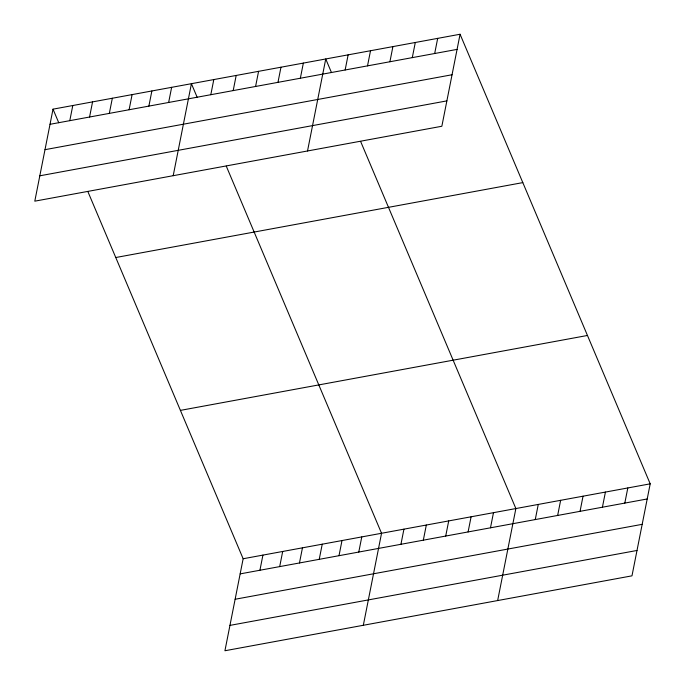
<?xml version="1.0" encoding="UTF-8"?>
<svg xmlns="http://www.w3.org/2000/svg" width="685" height="685" viewBox="0 0 685 685"><rect width="100%" height="100%" fill="white"/><g stroke="black" fill="none" stroke-linecap="round" stroke-linejoin="round"><path stroke-width="1.03" d="M53.019 109.163L34.798 201.167L441.851 126.254L460.072 34.25L53.019 109.163L58.756 122.743M69.793 120.663L72.79 105.524M89.564 117.024L92.561 101.885M109.335 113.385L112.331 98.246M129.105 109.746L132.102 94.607M148.876 106.106L151.873 90.968M168.647 102.467L171.644 87.329M173.202 175.694L191.415 83.698L197.16 97.27M210.809 94.71L213.806 79.571M233.191 90.591L236.188 75.453M255.582 86.473L258.579 71.334M277.973 82.354L280.97 67.216M300.355 78.227L303.352 63.089M307.522 150.974L325.743 58.97L331.48 72.55M87.877 191.586L243.149 558.746L224.928 650.75L631.981 575.837L650.202 483.833L460.072 34.25M345.137 69.99L348.134 54.851M259.923 570.245L262.92 555.107M367.52 65.871L370.517 50.733M279.694 566.606L282.691 551.468M389.911 61.753L392.907 46.614M299.465 562.967L302.462 547.829M412.293 57.626L415.298 42.487M319.236 559.328L322.233 544.19M434.684 53.507L437.681 38.369M339.007 555.689L342.003 540.551M358.777 552.059L361.774 536.92M363.324 625.277L381.545 533.281L226.273 166.121M400.939 544.292L403.936 529.154M423.321 540.174L426.318 525.035M445.712 536.055L448.709 520.917M468.095 531.937L471.1 516.798M490.486 527.818L493.483 512.671M497.653 600.557L515.874 508.553L360.601 141.393M535.259 519.572L538.264 504.434M557.65 515.454L560.647 500.315M580.041 511.335L583.038 496.197M602.423 507.208L605.42 492.07M624.814 503.09L627.811 487.951M50.022 124.302L457.075 49.389M44.996 149.673L452.049 74.751M39.824 175.805L446.877 100.883M115.756 257.526L522.809 182.612M180.403 410.383L587.456 335.47M243.149 558.746L650.202 483.833M240.152 573.884L647.205 498.971M235.126 599.255L642.179 524.333M229.954 625.388L637.007 550.466"/></g></svg>
